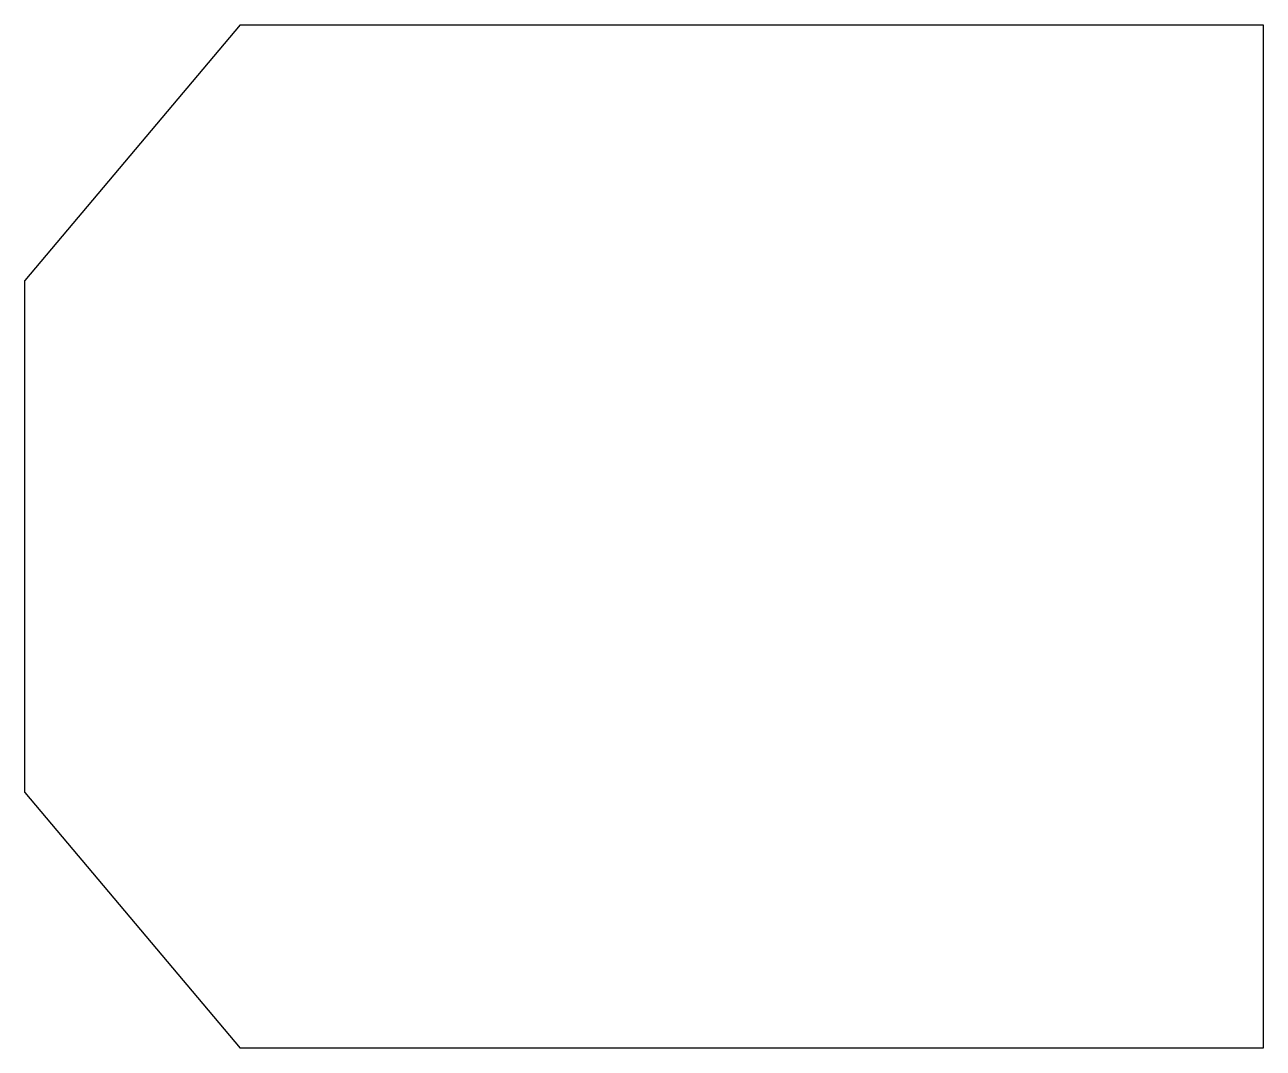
# Model space of a CAD drawing. Extents: x -131 to 99, y -93 to 97.
import ezdxf

# ---------------------------------------------------------------- set-up
doc = ezdxf.new("R2010")
doc.units = 0
doc.header["$MEASUREMENT"] = 0
doc.layers.add('MODELSKETCH_VISIBLE', color=7, linetype='CONTINUOUS')

msp = doc.modelspace()

# ---------------------------------------------------------------- linework, layer by layer
at = {"layer": 'MODELSKETCH_VISIBLE'}
for p, q in [((-90.98, 97.41), (-130.98, 49.91)), ((-90.98, 97.41), (99.02, 97.41)), ((99.02, 97.41), (99.02, -92.59)), ((-130.98, -45.09), (-130.98, 49.91)), ((-130.98, -45.09), (-90.98, -92.59)), ((99.02, -92.59), (-90.98, -92.59))]:
    msp.add_line(p, q, dxfattribs=at)

doc.saveas('drawing.dxf')
